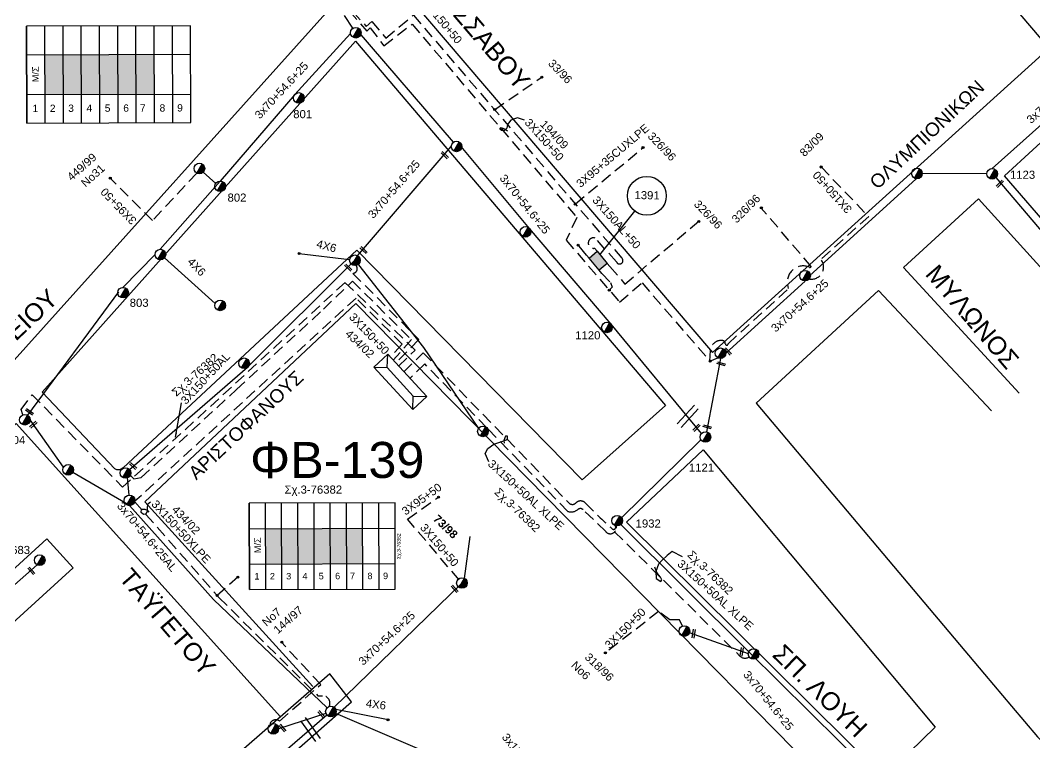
# Model space of a CAD drawing. Header units: millimetres. Extents: x -2449 to 2989, y 8 to 1056.
# Drawn here: x 1536.2 to 1761.6, y 156.5 to 316.9 of the extents above; entities that cross this region are included whole.
import ezdxf
from ezdxf.enums import TextEntityAlignment as Align

# ---------------------------------------------------------------- set-up
doc = ezdxf.new("R2010")
doc.units = ezdxf.units.MM
doc.linetypes.add('DASHED', pattern=[19.05, 12.7, -6.35])
for name, color, linetype in [('Link Box 4 Διευθύνσεων', 7, 'Continuous'), ('Άγνωστα', 7, 'Continuous'), ('Ασφαλειοκιβώτια Χ.Τ 9 αναχωρήσεων', 7, 'Continuous'), ('Επιγραφές - Σχήματα', 7, 'Continuous'), ('Καλώδια ΧΤ   3x150+50AL XLPE', 7, 'DASHED'), ('Μηχανική τομή', 7, 'Continuous'), ('Στύλος ΦΜ', 7, 'Continuous'), ('Στύλος ΦΜ @ 1', 7, 'Continuous'), ('Συνδέσεις', 7, 'Continuous'), ('Συνεστραμμένα ΧΤ   3x70+54.6+25 AL', 7, 'SYN_LINE'), ('Τομή', 7, 'Continuous'), ('Υποσταθμός πόλεως', 7, 'Continuous'), ('Υπόβαθρο ΔΕΗ', 7, 'Continuous'), ('Υπόγεια Καλώδια Δικτύου ΧΤ   .075', 7, 'DASHED'), ('Υπόγεια καλώδια Δικτύου ΧΤ και Παρ. ΧΤ X-95  (3X95AL +35CU  XLPE)', 7, 'DASHED'), ('Υπόγεια καλώδια Παροχών ΧΤ   4x6', 7, 'DASHED')]:
    doc.layers.add(name, color=color, linetype=linetype)
doc.styles.add('arial', font='arial.ttf')
doc.styles.get("Standard").update_dxf_attribs({"font": 'arial.ttf'})
doc.linetypes.add('SYN_LINE', pattern='A,0.5,-0.0001,["/\\/\\/\\/",Standard,S=0.1,R=0,X=0,Y=-0.05],-0.25', length=0.7501)
doc.dimstyles.new('ISO-25', dxfattribs={"dimtxt": 2.5, "dimasz": 2.5, "dimexe": 1.25, "dimexo": 0.625, "dimtad": 1, "dimtxsty": 'Standard', "dimcen": 2.5, "dimadec": 0, "dimazin": 0, "dimtfac": 1, "dimtmove": 0, "dimatfit": 3, "dimfxl": 1, "dimarcsym": 0})

# ---------------------------------------------------------------- blocks, each defined once
blk = doc.blocks.new('ΥΠΑΡΧΩΝ ΤΣΙΜΕΝΤΕΝΙΟΣ ΣΤΥΛΟΣ')
at = {"layer": 'Στύλος ΦΜ'}
blk.add_hatch(color=7, dxfattribs=at).paths.add_polyline_path([(-1.29, -2.28, 0.574793), (2.62, 0, 0.268822), (1.3, 2.27)])
at = {"layer": 'Στύλος ΦΜ', "color": 7}
blk.add_line((-1.29, -2.28), (1.3, 2.27), dxfattribs=at)
blk.add_circle((0, 0), 2.62, dxfattribs=at)
at = {"layer": 'Στύλος ΦΜ', "flags": 4}
for tag, p in [('ΑΡΙΘΜΟΣ', (-4.68, 8.05)), ('ΤΥΠΟΣ', (-4.91, 3.03))]:
    blk.add_attdef(tag, p, '', height=4, dxfattribs=at)
blk = doc.blocks.new('LINK BOX 4 ΑΝΑΧΩΡΗΣΕΩΝ')
at = {"layer": 'Link Box 4 Διευθύνσεων', "ltscale": 40}
blk.add_hatch(color=256, dxfattribs=at).paths.add_polyline_path([(-3.54, 0), (-3.54, -4.67), (3.54, -4.67), (3.54, 0)])
for p, q in [((-3.54, 0), (-5.33, 0)), ((5.33, 0), (3.54, 0)), ((-3.54, -4.67), (-5.33, -4.67)), ((5.33, -4.67), (3.54, -4.67))]:
    blk.add_line(p, q, dxfattribs=at)
blk.add_lwpolyline([(-3.54, -4.67), (-3.54, 0), (3.54, 0), (3.54, -4.67)], close=True, dxfattribs=at)
blk = doc.blocks.new('ΑΣΦΑΛΕΙΟΚΙΒΩΤΙΟ ΥΠΟΣΤΑΘΜΟΥ 9 ΑΝΑΧΩΡΗΣΕΩΝ')
at = {"layer": 'Ασφαλειοκιβώτια Χ.Τ 9 αναχωρήσεων', "ltscale": 40}
for p, q in [((-23.8, 40.36), (24.02, 40.36)), ((-9.72, 40.36), (-9.72, -40.64)), ((9.94, 40.36), (9.94, -40.64)), ((-23.8, 31.36), (24.02, 31.36)), ((-23.8, 22.36), (24.02, 22.36)), ((-23.8, 13.36), (24.02, 13.36)), ((-23.8, 4.36), (24.02, 4.36)), ((-23.8, -4.64), (24.02, -4.64)), ((-23.8, -13.64), (24.02, -13.64)), ((-23.8, -22.64), (24.02, -22.64)), ((-23.8, -31.64), (24.02, -31.64))]:
    blk.add_line(p, q, dxfattribs=at)
at = {"layer": 'Ασφαλειοκιβώτια Χ.Τ 9 αναχωρήσεων'}
blk.add_lwpolyline([(-23.8, -40.64), (24.02, -40.64), (24.02, 40.36), (-23.8, 40.36)], close=True, dxfattribs=at)
for s, p in [('1', (-18.29, 37.57)), ('2', (-18.29, 29)), ('3', (-18.29, 19.93)), ('4', (-18.29, 10.91)), ('5', (-18.29, 1.89)), ('6', (-18.29, -7.24)), ('7', (-18.29, -15.48)), ('8', (-18.29, -25.17)), ('9', (-18.29, -33.86))]:
    blk.add_text(s, height=3.6, rotation=270, dxfattribs=at).set_placement(p)
at = {"layer": 'Ασφαλειοκιβώτια Χ.Τ 9 αναχωρήσεων', "ltscale": 40}
for tag, height, p in [('ΟΝΟΜΑ', 5, (-0.16, 44.31)), ('ΚΕΙΜΕΝΟ 1', 2, (17.06, 35.59)), ('ΚΕΙΜΕΝΟ 2', 2, (17.06, 26.88)), ('ΚΕΙΜΕΝΟ 3', 2, (17.06, 17.69)), ('ΚΕΙΜΕΝΟ 4', 2, (17.06, 8.71)), ('ΚΕΙΜΕΝΟ 5', 2, (17.06, -0.13)), ('ΚΕΙΜΕΝΟ 6', 2, (17.06, -9.05)), ('ΚΕΙΜΕΝΟ 7', 2, (17.06, -18.13)), ('ΚΕΙΜΕΝΟ 8', 2, (17.06, -26.85)), ('ΚΕΙΜΕΝΟ 9', 2, (17.06, -35.99)), ('ΣΧ', 2, (-0.1, -42.64))]:
    blk.add_attdef(tag, text='', height=height, dxfattribs=at).set_placement(p, align=Align.MIDDLE_CENTER)
blk = doc.blocks.new('ΥΠΟΣΤΑΘΜΟΣ ΠΟΛΕΩΣ')
at = {"layer": 'Υποσταθμός πόλεως', "linetype": 'Continuous', "ltscale": 40}
blk.add_lwpolyline([(-8.57, 2.82), (8.57, 2.82), (8.57, -2.82), (-8.57, -2.82)], close=True, dxfattribs=at)
for points in [[(-5.75, 0), (-8.57, 2.82)], [(5.75, 0), (8.57, 2.82)], [(-8.57, -2.82), (-5.75, 0)], [(-5.75, 0), (5.75, 0)], [(8.57, -2.82), (5.75, 0)]]:
    blk.add_lwpolyline(points, dxfattribs=at)
at = {"layer": 'Υποσταθμός πόλεως', "linetype": 'SYN_LINE', "ltscale": 40, "flags": 1}
for tag, p in [('ΜΕΤΑΣΧΗΜΑΤΙΣΜΟΣ', (10.6, 2.39)), ('ΙΣΧΥΣ', (10.58, -0.41)), ('ΑΡΙΘΜΟΣ', (10.7, -3.13))]:
    blk.add_attdef(tag, p, '', height=1.8, dxfattribs=at)
blk = doc.blocks.new('_ΣΥΝΔΕΣΗ')
at = {"layer": 'Συνδέσεις', "linetype": 'SYN_LINE', "ltscale": 40}
blk.add_hatch(color=256, dxfattribs=at).paths.add_polyline_path([(0.5, -0.01, 1), (-0.5, -0.01, 1)])
at = {"layer": 'Συνδέσεις'}
blk.add_circle((0, -0.01), 0.5, dxfattribs=at)
blk = doc.blocks.new('ΜΗΧΑΝΙΚΗ ΤΟΜΗ')
at = {"layer": 'Μηχανική τομή', "ltscale": 40}
for p, q in [((-1.89, 0.78), (1.89, 0.78)), ((1.89, 0), (-1.89, 0))]:
    blk.add_line(p, q, dxfattribs=at)
blk = doc.blocks.new('ΤΟΜΗ')
at = {"layer": 'Τομή', "ltscale": 40}
for p, q in [((-5.68, 0), (5.68, 0)), ((5.68, -2.33), (-5.68, -2.33))]:
    blk.add_line(p, q, dxfattribs=at)

msp = doc.modelspace()

# ---------------------------------------------------------------- hatches: boundary and pattern name
at = {"layer": 'Ασφαλειοκιβώτια Χ.Τ 9 αναχωρήσεων', "ltscale": 40}
for color, points in [(1, [(1541.68, 309.25), (1541.7, 300.4), (1545.75, 300.42), (1545.73, 309.26)]), (85, [(1545.73, 309.26), (1545.75, 300.42), (1549.8, 300.43), (1549.78, 309.27)]), (151, [(1549.78, 309.27), (1549.8, 300.43), (1553.85, 300.44), (1553.83, 309.29)]), (2, [(1553.83, 309.29), (1553.85, 300.44), (1557.9, 300.45), (1557.88, 309.3)]), (133, [(1557.88, 309.3), (1557.9, 300.45), (1561.95, 300.47), (1561.93, 309.31)]), (6, [(1561.93, 309.31), (1561.95, 300.47), (1566, 300.48), (1565.98, 309.32)]), (27, [(1590.68, 204.03), (1590.7, 196.17), (1594.3, 196.18), (1594.28, 204.04)]), (2, [(1594.28, 204.04), (1594.3, 196.18), (1597.9, 196.19), (1597.88, 204.05)]), (151, [(1597.88, 204.05), (1597.9, 196.19), (1601.5, 196.2), (1601.48, 204.06)]), (6, [(1601.48, 204.06), (1601.5, 196.2), (1605.1, 196.21), (1605.08, 204.08)]), (85, [(1605.08, 204.08), (1605.1, 196.21), (1608.7, 196.23), (1608.68, 204.09)]), (62, [(1608.68, 204.09), (1608.7, 196.23), (1612.3, 196.24), (1612.28, 204.1)])]:
    msp.add_hatch(color=color, dxfattribs=at).paths.add_polyline_path(points)

# ---------------------------------------------------------------- linework, layer by layer
at = {"layer": 'Άγνωστα', "color": 62, "linetype": 'DASHED', "ltscale": 0.2}
for p, q in [((1621.06, 245), (1618.4, 242.13)), ((1584.56, 193.27), (1579.92, 189.2))]:
    msp.add_line(p, q, dxfattribs=at)
at = {"layer": 'Άγνωστα', "color": 27, "linetype": 'SYN_LINE', "ltscale": 4}
msp.add_lwpolyline([(1608.15, 317.93), (1610.01, 315.14)], dxfattribs=at)
at = {"layer": 'Άγνωστα', "color": 133, "linetype": 'DASHED', "ltscale": 0.2}
for points in [[(1610.01, 318.89), (1613.07, 315.54), (1614.33, 316.65), (1617.4, 312.94), (1623.59, 318.09)], [(1667.22, 262.22), (1670.53, 258.3), (1686.98, 272.35)]]:
    msp.add_lwpolyline(points, dxfattribs=at)
at = {"layer": 'Άγνωστα', "color": 1, "linetype": 'SYN_LINE', "ltscale": 20}
msp.add_lwpolyline([(1632.43, 289.83), (1611.07, 314.72)], dxfattribs=at)
at = {"layer": 'Άγνωστα', "color": 27, "linetype": 'DASHED', "ltscale": 0.2}
for points in [[(1575.42, 282.96), (1565.56, 272.43), (1556.2, 281.87)], [(1536.74, 229.28), (1536.4, 230.47), (1538.83, 233.76), (1558.93, 213.23)]]:
    msp.add_lwpolyline(points, dxfattribs=at)
at = {"layer": 'Άγνωστα', "color": 27, "linetype": 'SYN_LINE', "ltscale": 20}
msp.add_lwpolyline([(1579.62, 280.66), (1576.87, 283.19)], dxfattribs=at)
at = {"layer": 'Άγνωστα', "color": 85, "linetype": 'DASHED', "ltscale": 0.2}
msp.add_lwpolyline([(1610.11, 260.71), (1624.78, 245.99), (1619.64, 240.79)], dxfattribs=at)
at = {"layer": 'Άγνωστα', "color": 62, "linetype": 'DASHED', "ltscale": 0.2}
msp.add_lwpolyline([(1621.06, 245), (1610.8, 255.23), (1561.61, 210.05), (1580.34, 188.73), (1602.34, 166.92), (1603.33, 166.93, -0.549924), (1604.86, 164.55, -6.371424)], format="xyb", dxfattribs=at)
at = {"layer": 'Άγνωστα', "color": 151, "linetype": 'SYN_LINE', "ltscale": 20}
msp.add_lwpolyline([(1687.41, 223.77), (1669.81, 206.42)], dxfattribs=at)
at = {"layer": 'Άγνωστα', "color": 6, "linetype": 'DASHED', "ltscale": 0.2}
msp.add_lwpolyline([(1633.71, 192.68), (1622.21, 206.12), (1629.09, 211.01)], dxfattribs=at)
at = {"layer": 'Άγνωστα', "color": 6, "linetype": 'SYN_LINE', "ltscale": 10}
msp.add_lwpolyline([(1634.91, 192.97), (1636.14, 202.28)], dxfattribs=at)
at = {"layer": 'Άγνωστα', "color": 62, "linetype": 'SYN_LINE', "ltscale": 10}
msp.add_lwpolyline([(1604.12, 163.01), (1593.6, 159.57)], dxfattribs=at)
at = {"layer": 'Άγνωστα', "color": 62, "linetype": 'SYN_LINE', "ltscale": 20}
msp.add_lwpolyline([(1604.4, 164.28), (1604.36, 164.25)], dxfattribs=at)
at = {"layer": 'Άγνωστα', "color": 85, "linetype": 'DASHED', "ltscale": 0.2}
msp.add_arc((1610.03, 261.74), 1.04, 274.1548, 43.1832, dxfattribs=at)
at = {"layer": 'Επιγραφές - Σχήματα', "linetype": 'Continuous', "ltscale": 0.2}
msp.add_line((1664.99, 264.81), (1672.73, 274.55), dxfattribs=at)
at = {"layer": 'Επιγραφές - Σχήματα', "color": 27, "linetype": 'SYN_LINE', "ltscale": 20}
msp.add_line((1568.25, 264.15), (1579.53, 254.05), dxfattribs=at)
at = {"layer": 'Επιγραφές - Σχήματα', "color": 85, "linetype": 'SYN_LINE', "ltscale": 10}
msp.add_line((1598.19, 265.11), (1609.38, 263.75), dxfattribs=at)
at = {"layer": 'Επιγραφές - Σχήματα', "linetype": 'Continuous', "ltscale": 0.2}
for points in [[(1648.21, 294.71), (1646.71, 295.21), (1645.21, 294.71), (1644.49, 293.78), (1644.28, 292.92), (1643.78, 292.42), (1643.14, 292.42), (1642.78, 292.71), (1643.07, 293.06), (1643.92, 292.71), (1644.42, 292.35)], [(1640.32, 218.84), (1639.47, 220.69), (1640.06, 221.79), (1641.41, 222.8), (1643.18, 223.39), (1644.45, 223.81), (1644.45, 224.57), (1644.03, 224.57), (1643.61, 223.56), (1643.69, 222.97)], [(1565.11, 209.87), (1564.5, 209.42), (1564.42, 208.58), (1564.42, 207.83), (1564.05, 207.22), (1563.59, 207.14), (1563.06, 207.6), (1563.14, 208.36), (1563.89, 208.36), (1564.42, 208.13), (1564.8, 207.67)], [(1683.33, 197.74), (1681.05, 198.92), (1679.95, 198.07), (1678.85, 197.06), (1678.01, 196.13), (1677.42, 194.53), (1677.5, 192.93), (1678.52, 192.26), (1678.77, 192.68), (1678.43, 193.27), (1678.01, 193.77), (1677.59, 194.45), (1677.17, 195.46)]]:
    msp.add_lwpolyline(points, dxfattribs=at)
at = {"layer": 'Επιγραφές - Σχήματα', "color": 62, "linetype": 'DASHED', "ltscale": 0.2}
msp.add_lwpolyline([(1593.83, 161.31), (1602.96, 169.41), (1594.14, 178.9)], dxfattribs=at)
at = {"layer": 'Επιγραφές - Σχήματα', "linetype": 'Continuous', "ltscale": 0.2}
msp.add_circle((1675.41, 277.92), 4.31, dxfattribs=at)
at = {"layer": 'Επιγραφές - Σχήματα', "color": 62, "linetype": 'DASHED', "ltscale": 0.2}
msp.add_arc((1592.99, 160.08), 1.49, 55.7897, 170.1688, dxfattribs=at)
at = {"layer": 'Καλώδια ΧΤ   3x150+50AL XLPE', "color": 2, "ltscale": 0.2}
msp.add_lwpolyline([(1668.26, 203.33), (1696.08, 175.73, 0.358958), (1698.16, 175.54, 4.148364)], format="xyb", dxfattribs=at)
at = {"layer": 'Συνεστραμμένα ΧΤ   3x70+54.6+25 AL', "color": 6, "ltscale": 15}
msp.add_line((1560.46, 209.13), (1547.87, 216.48), dxfattribs=at)
at = {"layer": 'Συνεστραμμένα ΧΤ   3x70+54.6+25 AL', "color": 6, "ltscale": 20}
for q in [(1560.46, 209.13), (1604.37, 164.24)]:
    msp.add_line((1579.13, 188.28), q, dxfattribs=at)
at = {"layer": 'Συνεστραμμένα ΧΤ   3x70+54.6+25 AL', "color": 27, "linetype": 'SYN_LINE', "ltscale": 20}
for points in [[(1609.57, 313.95), (1597.21, 300.44), (1580.61, 281.21), (1567.25, 266.06)], [(1558.04, 256.58), (1537.81, 229.23)]]:
    msp.add_lwpolyline(points, dxfattribs=at)
at = {"layer": 'Συνεστραμμένα ΧΤ   3x70+54.6+25 AL', "color": 151, "linetype": 'SYN_LINE', "ltscale": 20}
for points in [[(1781.76, 310.44), (1752.13, 283.98)], [(1752.95, 281.97), (1772.32, 259.18), (1804.32, 230.8), (1833.28, 201.35)], [(1735.28, 281.7), (1711.58, 260.19)], [(1692.97, 242.97), (1710.56, 259.01)], [(1691.79, 241.79), (1688.65, 225.52)]]:
    msp.add_lwpolyline(points, dxfattribs=at)
at = {"layer": 'Συνεστραμμένα ΧΤ   3x70+54.6+25 AL', "color": 85, "linetype": 'SYN_LINE', "ltscale": 20}
for points in [[(1611.14, 264.63), (1631.96, 288.89)], [(1687.58, 225.18), (1667.45, 249.45), (1649.34, 270.69), (1634.13, 288.87)], [(1560.47, 217.15), (1586.7, 239.85), (1610.56, 263.61), (1625.76, 244.21), (1638.03, 226.29)]]:
    msp.add_lwpolyline(points, dxfattribs=at)
at = {"layer": 'Συνεστραμμένα ΧΤ   3x70+54.6+25 AL', "color": 151, "linetype": 'SYN_LINE', "ltscale": 15}
msp.add_lwpolyline([(1750.95, 282.81), (1736.61, 282.87)], dxfattribs=at)
at = {"layer": 'Συνεστραμμένα ΧΤ   3x70+54.6+25 AL', "color": 27, "linetype": 'SYN_LINE', "ltscale": 10}
msp.add_lwpolyline([(1566.15, 264.89), (1558.95, 257.59)], dxfattribs=at)
at = {"layer": 'Συνεστραμμένα ΧΤ   3x70+54.6+25 AL', "color": 6, "linetype": 'SYN_LINE', "ltscale": 15}
msp.add_lwpolyline([(1545.83, 217.67), (1538.4, 228.2)], dxfattribs=at)
at = {"layer": 'Συνεστραμμένα ΧΤ   3x70+54.6+25 AL', "color": 6, "ltscale": 5}
msp.add_lwpolyline([(1560.38, 211.48), (1560.01, 215.39)], dxfattribs=at)
at = {"layer": 'Συνεστραμμένα ΧΤ   3x70+54.6+25 AL', "color": 2, "linetype": 'SYN_LINE', "ltscale": 20}
msp.add_lwpolyline([(1669.63, 204.94), (1698.07, 176.68), (1731.76, 143.34)], dxfattribs=at)
at = {"layer": 'Συνεστραμμένα ΧΤ   3x70+54.6+25 AL', "color": 30, "linetype": 'SYN_LINE', "ltscale": 20}
for points in [[(1480.64, 142.38), (1512.69, 172.03), (1539.94, 195.99)], [(1522.79, 91.46), (1551.41, 118.59), (1583.49, 144.7), (1604.3, 162.7)]]:
    msp.add_lwpolyline(points, dxfattribs=at)
at = {"layer": 'Συνεστραμμένα ΧΤ   3x70+54.6+25 AL', "color": 6, "linetype": 'SYN_LINE', "ltscale": 20}
msp.add_lwpolyline([(1605.94, 164.37), (1634.33, 191.95)], dxfattribs=at)
at = {"layer": 'Συνεστραμμένα ΧΤ   3x70+54.6+25 AL', "color": 2, "linetype": 'SYN_LINE', "ltscale": 10}
msp.add_lwpolyline([(1697.97, 176.19), (1684.86, 180.89)], dxfattribs=at)
at = {"layer": 'Συνεστραμμένα ΧΤ   3x70+54.6+25 AL', "color": 62, "linetype": 'SYN_LINE', "ltscale": 20}
msp.add_lwpolyline([(1650.37, 144.14), (1606.31, 162.97)], dxfattribs=at)
at = {"layer": 'Υπόβαθρο ΔΕΗ'}
for points in [[(1380.72, 268.11), (1529.59, 408.54), (1546.01, 388.95), (1604.77, 319.19), (1470.01, 169.42), (1416.14, 228.83), (1491.91, 300.61), (1495.97, 304.46), (1506.59, 314.8), (1524.71, 332.42), (1518.81, 338.49), (1458.9, 280.26), (1409.44, 236.14), (1380.72, 268.11)], [(1690, 243.1), (1764.78, 310.72), (1697.37, 389.76), (1622.31, 322.34), (1690, 243.1)], [(1754.87, 282.36), (1773.73, 299.68), (1797.85, 272.69), (1822.13, 248.47), (1804.56, 232.33), (1792.89, 241.2), (1777.8, 257.12), (1765.8, 269.78), (1754.87, 282.36)], [(1772.38, 203.99), (1796.93, 225.63), (1788.62, 233.05), (1786.26, 236.27), (1749.08, 277.26), (1732.47, 261.99)], [(1758.12, 234.07), (1732.47, 261.99)], [(1726.89, 256.87), (1699.67, 231.87), (1750.46, 171.7), (1756.47, 164.63), (1762.2, 157.77), (1775.72, 143.9), (1784.86, 134.37), (1791.83, 127.9)], [(1726.89, 256.87), (1751.96, 230.15)], [(1563.91, 210.01), (1610.76, 254.02), (1720.83, 142.08), (1693.68, 115.49), (1678.81, 129.87), (1582.61, 42.75), (1533, 98.16)], [(1533, 98.16), (1609.76, 165.58), (1604.99, 171.81), (1527.38, 104.24), (1492.19, 144.56), (1547.95, 195.34), (1542.09, 201.77), (1486.47, 151.02), (1476.45, 162.68), (1535.31, 227.38), (1594.03, 162.26)], [(1670.89, 205.46), (1687.93, 221.55), (1739.47, 159.98), (1728.07, 148.84), (1670.89, 205.46)], [(1563.91, 210.01), (1601.22, 168.95)]]:
    msp.add_lwpolyline(points, dxfattribs=at)
msp.add_lwpolyline([(1541.03, 234.32), (1610.66, 312.26), (1679.55, 231.33), (1661.01, 214.88), (1610.99, 265.88), (1559.07, 217.51, -0.326329), (1557.2, 217.29), (1541.03, 234.32)], format="xyb", dxfattribs=at)
at = {"layer": 'Υπόγεια Καλώδια Δικτύου ΧΤ   .075', "color": 27, "linetype": 'DASHED', "ltscale": 0.2}
msp.add_lwpolyline([(1620.26, 240.11), (1623.93, 243.67), (1608.35, 258.66), (1558.93, 213.23)], dxfattribs=at)
at = {"layer": 'Υπόγεια Καλώδια Δικτύου ΧΤ   .075', "color": 6, "linetype": 'DASHED', "ltscale": 0.2}
msp.add_lwpolyline([(1560.65, 215.89), (1561.44, 215.09), (1563.07, 215.38), (1584.23, 234.91), (1603.55, 252.74), (1610, 258.97), (1623.12, 245.99), (1619.05, 241.43)], dxfattribs=at)
at = {"layer": 'Υπόγεια Καλώδια Δικτύου ΧΤ   .075', "color": 151, "linetype": 'DASHED', "ltscale": 0.2}
msp.add_lwpolyline([(1621.42, 238.85), (1625.72, 243.07), (1658.11, 209.73, 0.422697), (1659.64, 209.73, -0.422697), (1661.74, 209.73, 0.016162), (1667.7, 203.98, 1.144712), (1668.23, 204.77)], format="xyb", dxfattribs=at)
at = {"layer": 'Υπόγεια Καλώδια Δικτύου ΧΤ   .075', "color": 2, "linetype": 'DASHED', "ltscale": 0.2}
msp.add_lwpolyline([(1668.6, 204.63), (1668.59, 204.14, -0.694916), (1666.27, 203.37), (1661.23, 208.24, 0.384334), (1660.09, 208.28, -0.261778), (1657.87, 207.86), (1639.85, 226.44), (1626.07, 240.59), (1622.77, 237.39)], format="xyb", dxfattribs=at)
msp.add_lwpolyline([(1683.34, 182.39), (1682.65, 183.77), (1680.54, 183.77), (1678.02, 185.62), (1666.2, 176.42)], dxfattribs=at)
at = {"layer": 'Υπόγεια καλώδια Δικτύου ΧΤ και Παρ. ΧΤ X-95  (3X95AL +35CU  XLPE)', "color": 133, "linetype": 'DASHED', "ltscale": 0.2}
msp.add_lwpolyline([(1659.37, 357.31), (1619.65, 322.71), (1623.54, 318.05), (1669.93, 264.01, -1.195514), (1668.67, 263.27), (1663.9, 268.55, 1.267178), (1663.77, 266.28, 0.548447)], format="xyb", dxfattribs=at)
at = {"layer": 'Υπόγεια καλώδια Δικτύου ΧΤ και Παρ. ΧΤ X-95  (3X95AL +35CU  XLPE)', "color": 6, "linetype": 'DASHED', "ltscale": 0.2}
for points in [[(1609.28, 318.98), (1613.22, 314.51), (1613.94, 315.23), (1616.97, 311.26), (1623.25, 316.06), (1659.86, 273.11), (1657.48, 268.04), (1669.37, 254.3), (1674.36, 258.62), (1689.43, 241.2), (1691.21, 241.94)], [(1665.44, 260.71), (1667.34, 258.65), (1667.7, 257.65), (1667.13, 257.08)]]:
    msp.add_lwpolyline(points, dxfattribs=at)
at = {"layer": 'Υπόγεια καλώδια Δικτύου ΧΤ και Παρ. ΧΤ X-95  (3X95AL +35CU  XLPE)', "color": 133, "linetype": 'DASHED', "ltscale": 0.2}
for points in [[(1641.58, 297.04), (1652.12, 304.31)], [(1659.53, 276.13), (1674.63, 288.68)], [(1661.99, 264.77), (1660.13, 267)]]:
    msp.add_lwpolyline(points, dxfattribs=at)
at = {"layer": 'Υπόγεια καλώδια Δικτύου ΧΤ και Παρ. ΧΤ X-95  (3X95AL +35CU  XLPE)', "color": 151, "linetype": 'DASHED', "ltscale": 0.2}
msp.add_lwpolyline([(1714.13, 284.33), (1724.7, 273.33), (1714.09, 263.82)], dxfattribs=at)
at = {"layer": 'Υπόγεια καλώδια Δικτύου ΧΤ και Παρ. ΧΤ X-95  (3X95AL +35CU  XLPE)', "color": 6, "linetype": 'DASHED', "ltscale": 0.2}
msp.add_lwpolyline([(1689.43, 241.2), (1689.58, 243.6, -0.436369), (1692.26, 245.79, -0.389384), (1692.85, 245.09, 1.052984), (1693.47, 245.09), (1706.92, 257.32), (1706.73, 258.23, -0.613296), (1711.52, 262.05, 0.465723), (1711.92, 262.24), (1700.83, 275.21)], format="xyb", dxfattribs=at)
at = {"layer": 'Υπόγεια καλώδια Δικτύου ΧΤ και Παρ. ΧΤ X-95  (3X95AL +35CU  XLPE)', "color": 151, "linetype": 'DASHED', "ltscale": 0.2}
msp.add_lwpolyline([(1714.09, 263.82, -0.69777), (1711.49, 259.47)], format="xyb", dxfattribs=at)
at = {"layer": 'Υπόγεια καλώδια Παροχών ΧΤ   4x6', "color": 62, "linetype": 'SYN_LINE', "ltscale": 10}
msp.add_lwpolyline([(1606.28, 163.94), (1617.95, 161.61)], dxfattribs=at)

# ---------------------------------------------------------------- block references
at = {"layer": 'Link Box 4 Διευθύνσεων', "xscale": 0.5, "yscale": 0.5, "zscale": 0.5, "rotation": 310.2807043018885}
msp.add_blockref('LINK BOX 4 ΑΝΑΧΩΡΗΣΕΩΝ', (1665.49, 264.25), dxfattribs=at)
at = {"layer": 'Ασφαλειοκιβώτια Χ.Τ 9 αναχωρήσεων', "color": 1, "ltscale": 40, "xscale": 0.4500000000000025, "yscale": 0.4500000000000025, "zscale": 0.4500000000000025, "rotation": 90.180251011886}
msp.add_blockref('ΑΣΦΑΛΕΙΟΚΙΒΩΤΙΟ ΥΠΟΣΤΑΘΜΟΥ 9 ΑΝΑΧΩΡΗΣΕΩΝ', (1555.8, 304.82), dxfattribs=at)
at = {"layer": 'Ασφαλειοκιβώτια Χ.Τ 9 αναχωρήσεων', "color": 1, "ltscale": 40}
ref = msp.add_blockref('ΑΣΦΑΛΕΙΟΚΙΒΩΤΙΟ ΥΠΟΣΤΑΘΜΟΥ 9 ΑΝΑΧΩΡΗΣΕΩΝ', (1603.24, 200.09), dxfattribs=dict(at, xscale=0.4000000000000014, yscale=0.4000000000000014, zscale=0.4000000000000014, rotation=90.1802510118815))
ref.add_attrib('ΣΧ', 'Σχ.3-76382', dxfattribs={"ltscale": 40, "height": 0.8, "rotation": 90.1803}).set_placement((1620.29, 200.11), align=Align.MIDDLE_CENTER)
at = {"layer": 'Μηχανική τομή'}
for p, xscale, yscale, zscale, rotation in [((1630.64, 287.1), 0.4999999999999593, 0.4999999999999593, 0.4999999999999593, 136.3922040673836), ((1753.99, 280.46), 0.4999999999999593, 0.4999999999999593, 0.4999999999999593, 46.39220406738361), ((1612.6, 266.02), 0.4999999999999593, 0.4999999999999593, 0.4999999999999593, 136.3922040673836), ((1609.2, 262.13), 0.4999999999999593, 0.4999999999999593, 0.4999999999999593, 136.3922040673836), ((1693.56, 243.5), 0.4999999999999575, 0.4999999999999575, 0.4999999999999575, 132.7217491836693), ((1692.01, 240.82), 0.4999999999999591, 0.4999999999999591, 0.4999999999999591, 164.1469097098229), ((1538.37, 230.11), 0.4999999999998967, 0.4999999999998967, 0.4999999999998967, 144.0876635058062), ((1539.23, 226.98), 0.4999999999998954, 0.4999999999998954, 0.4999999999998954, 41.25648580280087), ((1686.32, 226.55), 0.4999999999999593, 0.4999999999999593, 0.4999999999999593, 226.3922040673836), ((1688.88, 226.85), 0.4999999999999591, 0.4999999999999591, 0.4999999999999591, 164.1469097098229), ((1561.41, 218.07), 0.4999999999999593, 0.4999999999999593, 0.4999999999999593, 136.3922040673836), ((1538.49, 194.52), 0.4999999999999622, 0.4999999999999622, 0.4999999999999622, 311.7794829803576), ((1632.59, 190.52), 0.4999999999999622, 0.4999999999999622, 0.4999999999999622, 311.7794829803576), ((1685.62, 180.73), 0.4999999999998804, 0.4999999999998804, 0.4999999999998804, 262.3856083039433), ((1696.29, 176.7), 0.4999999999998804, 0.4999999999998804, 0.4999999999998804, 262.3856083039433), ((1602.97, 162.68), 0.4999999999999622, 0.4999999999999622, 0.4999999999999622, 311.7794829803576), ((1594.3, 159.61), 0.4999999999999622, 0.4999999999999622, 0.4999999999999622, 311.7794829803576)]:
    msp.add_blockref('ΜΗΧΑΝΙΚΗ ΤΟΜΗ', p, dxfattribs=dict(at, xscale=xscale, yscale=yscale, zscale=zscale, rotation=rotation))
at = {"layer": 'Στύλος ΦΜ @ 1', "ltscale": 40, "xscale": 0.4499999999998181, "yscale": 0.4499999999998181, "zscale": 0.4499999999998181}
for p in [(1610.74, 314.14), (1633.14, 288.89), (1576, 283.99), (1735.43, 282.87), (1648.45, 269.93), (1567.33, 264.88), (1610.55, 263.61), (1710.56, 260.19), (1580.61, 253.59), (1691.79, 242.97), (1585.93, 240.74), (1639, 225.62), (1546.85, 217.08), (1559.58, 216.38), (1560.46, 210.3), (1634.33, 191.95), (1683.75, 181.29), (1699.14, 176.19), (1605.22, 163.43), (1592.42, 159.57)]:
    msp.add_blockref('ΥΠΑΡΧΩΝ ΤΣΙΜΕΝΤΕΝΙΟΣ ΣΤΥΛΟΣ', p, dxfattribs=at)
at = {"layer": 'Στύλος ΦΜ @ 1', "ltscale": 40}
ref = msp.add_blockref('ΥΠΑΡΧΩΝ ΤΣΙΜΕΝΤΕΝΙΟΣ ΣΤΥΛΟΣ', (1598.08, 299.65), dxfattribs=dict(at, xscale=0.4499999999998181, yscale=0.4499999999998181, zscale=0.4499999999998181))
ref.add_attrib('ΤΥΠΟΣ', '801', (1596.85, 295.16), dxfattribs={"layer": 'Στύλος ΦΜ', "height": 1.8, "flags": 4})
ref = msp.add_blockref('ΥΠΑΡΧΩΝ ΤΣΙΜΕΝΤΕΝΙΟΣ ΣΤΥΛΟΣ', (1752.13, 282.81), dxfattribs=dict(at, xscale=0.4499999999998181, yscale=0.4499999999998181, zscale=0.4499999999998181))
ref.add_attrib('ΤΥΠΟΣ', '1123', (1756.1, 281.7), dxfattribs={"layer": 'Στύλος ΦΜ', "height": 1.8, "flags": 4})
ref = msp.add_blockref('ΥΠΑΡΧΩΝ ΤΣΙΜΕΝΤΕΝΙΟΣ ΣΤΥΛΟΣ', (1580.61, 280.03), dxfattribs=dict(at, xscale=0.4499999999998181, yscale=0.4499999999998181, zscale=0.4499999999998181))
ref.add_attrib('ΤΥΠΟΣ', '802', (1582.25, 276.63), dxfattribs={"layer": 'Στύλος ΦΜ', "height": 1.8, "flags": 4})
ref = msp.add_blockref('ΥΠΑΡΧΩΝ ΤΣΙΜΕΝΤΕΝΙΟΣ ΣΤΥΛΟΣ', (1559.04, 256.42), dxfattribs=dict(at, xscale=0.4499999999998181, yscale=0.4499999999998181, zscale=0.4499999999998181))
ref.add_attrib('ΤΥΠΟΣ', '803', (1560.52, 253.28), dxfattribs={"layer": 'Στύλος ΦΜ', "height": 1.8, "flags": 4})
ref = msp.add_blockref('ΥΠΑΡΧΩΝ ΤΣΙΜΕΝΤΕΝΙΟΣ ΣΤΥΛΟΣ', (1666.55, 248.7), dxfattribs=dict(at, xscale=0.4499999999998181, yscale=0.4499999999998181, zscale=0.4499999999998181))
ref.add_attrib('ΤΥΠΟΣ', '1120', (1659.5, 246.05), dxfattribs={"layer": 'Στύλος ΦΜ', "height": 1.8, "flags": 4})
ref = msp.add_blockref('ΥΠΑΡΧΩΝ ΤΣΙΜΕΝΤΕΝΙΟΣ ΣΤΥΛΟΣ', (1537.22, 228.2), dxfattribs=dict(at, xscale=0.4499999999998181, yscale=0.4499999999998181, zscale=0.4499999999998181))
ref.add_attrib('ΤΥΠΟΣ', '804', (1533.11, 222.8), dxfattribs={"layer": 'Στύλος ΦΜ', "height": 1.8, "flags": 4})
ref = msp.add_blockref('ΥΠΑΡΧΩΝ ΤΣΙΜΕΝΤΕΝΙΟΣ ΣΤΥΛΟΣ', (1688.43, 224.37), dxfattribs=dict(at, xscale=0.4499999999998181, yscale=0.4499999999998181, zscale=0.4499999999998181))
ref.add_attrib('ΤΥΠΟΣ', '1121', (1684.76, 216.67), dxfattribs={"layer": 'Στύλος ΦΜ', "height": 1.8, "flags": 4})
ref = msp.add_blockref('ΥΠΑΡΧΩΝ ΤΣΙΜΕΝΤΕΝΙΟΣ ΣΤΥΛΟΣ', (1668.82, 205.79), dxfattribs=dict(at, xscale=0.4499999999998181, yscale=0.4499999999998181, zscale=0.4499999999998181))
ref.add_attrib('ΤΥΠΟΣ', '1932', (1672.92, 204.26), dxfattribs={"layer": 'Στύλος ΦΜ', "height": 1.8, "flags": 4})
ref = msp.add_blockref('ΥΠΑΡΧΩΝ ΤΣΙΜΕΝΤΕΝΙΟΣ ΣΤΥΛΟΣ', (1540.52, 197.02), dxfattribs=dict(at, xscale=0.4499999999998181, yscale=0.4499999999998181, zscale=0.4499999999998181))
ref.add_attrib('ΤΥΠΟΣ', '1683', (1532.78, 198.39), dxfattribs={"layer": 'Στύλος ΦΜ', "height": 1.8, "flags": 4})
at = {"layer": 'Συνδέσεις', "xscale": 0.4500000000000455, "yscale": 0.4500000000000455, "zscale": 0.4500000000000455}
for p in [(1652.09, 304.26), (1641.61, 297.11), (1674.57, 288.65), (1714.13, 284.33), (1556.2, 281.87), (1659.51, 276.1), (1700.86, 275.25), (1686.96, 272.25), (1660.14, 266.95), (1598.19, 265.11), (1667.07, 256.96), (1689.46, 241.19), (1629.1, 211.02), (1584.56, 193.27), (1579.93, 189.2), (1594.31, 178.82), (1666.2, 176.43), (1617.91, 161.59)]:
    msp.add_blockref('_ΣΥΝΔΕΣΗ', p, dxfattribs=at)
at = {"layer": 'Τομή'}
for p, xscale, yscale, zscale, rotation in [((1684.07, 229.35), 0.5000000000000276, 0.5000000000000276, 0.5000000000000276, 47.36017927473328), ((1600.23, 159.07), 0.4999999999998662, 0.4999999999998662, 0.4999999999998662, 125.8480125011312)]:
    msp.add_blockref('ΤΟΜΗ', p, dxfattribs=dict(at, xscale=xscale, yscale=yscale, zscale=zscale, rotation=rotation))
at = {"layer": 'Υποσταθμός πόλεως', "xscale": 0.7445291208824204, "yscale": 0.7445291208824204, "zscale": 0.7445291208824204, "rotation": 312.591695237022}
msp.add_blockref('ΥΠΟΣΤΑΘΜΟΣ ΠΟΛΕΩΣ', (1620.63, 236.62), dxfattribs=at)

# ---------------------------------------------------------------- texts
at = {"layer": 'Άγνωστα', "linetype": 'SYN_LINE', "ltscale": 20, "char_height": 1.8, "width": 69.1904, "attachment_point": 1, "style": 'arial'}
for s, insert, rotation in [('3X150+50', (1627.15, 321.5), 309.8065), ('3X95+50', (1560.91, 271.33), 134.075), ('4X6', (1602.31, 268.21), 345.2214), ('4X6', (1574.5, 264.39), 313.8352), ('3X150+50', (1610.42, 252.11), 313.6034), ('3X150+50AL', (1571.69, 232.69), 46.8631), ('3X95+50', (1620.75, 208.36), 35.6599), ('3X150+50XLPE', (1566.53, 210.57), 312.6533), ('3X150+50', (1626.28, 205.34), 310.5399), ('3x150+70', (1644.48, 158.81), 308.7995)]:
    msp.add_mtext(s, dxfattribs=dict(at, insert=insert, rotation=rotation))
at = {"layer": 'Επιγραφές - Σχήματα', "width": 157.7424, "attachment_point": 1}
for s, insert, char_height, rotation in [('ΚΙΣΣΑΒΟΥ', (1631.74, 324.71), 4, 310.6112), ('\\pt96;ΟΛΥΜΠΙΟΝΙΚΩΝ', (1724.59, 281.38), 3, 43.1058), ('ΜΥΛΩΝΟΣ', (1740.11, 263.06), 4, 310.6112), ('\\pt128;ΑΛΦΕΙΟΥ', (1523.77, 240.29), 4, 43.1058), ('\\pt96;ΑΡΙΣΤΟΦΑΝΟΥΣ', (1573.25, 216.87), 3, 43.1058), ('ΤΑΫΓΕΤΟΥ', (1560.94, 195.63), 4, 310.6112), ('ΣΠ. ΛΟΥΗ', (1705.85, 178.68), 4, 315.6235)]:
    msp.add_mtext(s, dxfattribs=dict(at, insert=insert, char_height=char_height, rotation=rotation))
at = {"layer": 'Επιγραφές - Σχήματα', "linetype": 'SYN_LINE', "ltscale": 20, "attachment_point": 1, "style": 'arial'}
for s, insert, char_height, width, rotation in [('\\A1;M/Σ', (1538.86, 303.16), 1.44, 55.3523, 90.3448), ('33/96', (1654.65, 308.43), 1.8, 69.1904, 313.8352), ('326/96', (1676.76, 292.27), 1.8, 69.1904, 313.8352), ('83/09', (1709.18, 287.75), 1.8, 69.1904, 44.8901), ('449/99', (1546.4, 282.46), 1.8, 69.1904, 41.6909), ('Nο31', (1549.49, 281.09), 1.8, 69.1904, 41.6909), ('1391', (1672.69, 279.01), 1.8, 69.1904, 358.9707), ('326/96', (1694.08, 273), 1.8, 69.1904, 44.8901), ('326/96', (1687.02, 277.17), 1.8, 69.1904, 313.8352), ('434/02', (1609.49, 248.37), 1.8, 69.1904, 316.2735), ('Σχ.3-76382', (1569.65, 234.59), 1.8, 69.1904, 41.6909), ('Σχ.3-76382', (1642.65, 213.25), 1.8, 69.1904, 316.2735), ('434/02', (1571.02, 209.34), 1.8, 69.1904, 313.8352), ('{\\fArial|b1|i0|c0|p34;73/98}', (1629.05, 207.3), 1.8, 69.1904, 316.2735), ('\\A1;M/Σ', (1588.24, 198.59), 1.44, 55.3523, 90.3448), ('Σχ.3-76382', (1685.52, 199.34), 1.8, 69.1904, 316.2735), ('No7', (1589.71, 183.54), 1.8, 69.1904, 41.6909), ('144/97', (1592.24, 181.88), 1.8, 69.1904, 41.6909), ('318/96', (1662.71, 176.59), 1.8, 69.1904, 316.2735), ('Nο6', (1659.7, 174.79), 1.8, 69.1904, 316.2735)]:
    msp.add_mtext(s, dxfattribs=dict(at, insert=insert, char_height=char_height, width=width, rotation=rotation))
at = {"layer": 'Επιγραφές - Σχήματα', "linetype": 'DASHED', "ltscale": 0.1, "insert": (1652.85, 294.92), "char_height": 1.8, "width": 69.1904, "attachment_point": 1, "rotation": 313.8352, "style": 'arial'}
msp.add_mtext('194/09', dxfattribs=at)
at = {"layer": 'Επιγραφές - Σχήματα', "insert": (1587.25, 223.28), "char_height": 8, "width": 103.4348, "attachment_point": 1}
msp.add_mtext('ΦΒ-139', dxfattribs=at)
at = {"layer": 'Επιγραφές - Σχήματα', "linetype": 'Continuous', "insert": (1594.91, 213.6), "char_height": 1.8, "width": 18.2103, "attachment_point": 1}
msp.add_mtext('Σχ.3-76382', dxfattribs=at)
at = {"layer": 'Καλώδια ΧΤ   3x150+50AL XLPE', "ltscale": 40, "char_height": 1.8, "width": 69.1904, "attachment_point": 1, "rotation": 317.6178, "style": 'arial'}
for insert in [(1641.16, 219.52), (1683.24, 197.31)]:
    msp.add_mtext('3X150+50AL XLPE', dxfattribs=dict(at, insert=insert))
at = {"layer": 'Συνεστραμμένα ΧΤ   3x70+54.6+25 AL', "style": 'arial'}
msp.add_text('3x70+54.6+25AL', height=1.8, rotation=309.8091, dxfattribs=at).set_placement((1557.56, 208.99))
at = {"layer": 'Συνεστραμμένα ΧΤ   3x70+54.6+25 AL', "linetype": 'SYN_LINE', "ltscale": 20, "char_height": 1.8, "width": 69.1904, "attachment_point": 1, "style": 'arial'}
for insert, rotation in [((1588.11, 296.08), 47.1797), ((1759.58, 295.18), 41.8553), ((1613.28, 273.92), 49.1238), ((1643.98, 282.91), 308.7995), ((1702.81, 248.86), 41.8553), ((1611.14, 174.85), 43.1769), ((1698.1, 172.69), 308.7995)]:
    msp.add_mtext('3x70+54.6+25', dxfattribs=dict(at, insert=insert, rotation=rotation))
at = {"layer": 'Υπόγεια Καλώδια Δικτύου ΧΤ   .075', "linetype": 'DASHED', "ltscale": 0.1, "insert": (1665.88, 178.48), "char_height": 1.8, "width": 69.1904, "attachment_point": 1, "rotation": 44.7188, "style": 'arial'}
msp.add_mtext('3X150+50', dxfattribs=at)
at = {"layer": 'Υπόγεια καλώδια Δικτύου ΧΤ και Παρ. ΧΤ X-95  (3X95AL +35CU  XLPE)', "linetype": 'DASHED', "ltscale": 0.1, "char_height": 1.8, "width": 69.1904, "attachment_point": 1, "style": 'arial'}
for s, insert, rotation in [('3X150+50', (1649.47, 295.3), 311.6342), ('3X95+35CUXLPE', (1659.51, 281.01), 40.1407), ('3X150+50', (1719.81, 273.82), 132.0011), ('3X150AL+50', (1664.53, 278.07), 311.6342)]:
    msp.add_mtext(s, dxfattribs=dict(at, insert=insert, rotation=rotation))
at = {"layer": 'Υπόγεια καλώδια Παροχών ΧΤ   4x6', "linetype": 'DASHED', "ltscale": 0.1, "insert": (1613.12, 166.17), "char_height": 1.8, "width": 69.1904, "attachment_point": 1, "rotation": 352.9141, "style": 'arial'}
msp.add_mtext('\\pt16.2;4X6', dxfattribs=at)

# ---------------------------------------------------------------- leaders
at = {"layer": 'Επιγραφές - Σχήματα', "ltscale": 40}
msp.add_leader([(1570.71, 224.34), (1572.02, 231.98)], dimstyle='ISO-25', override={"dimasz": 1, "dimtad": 0}, dxfattribs=at)

doc.saveas('drawing.dxf')
